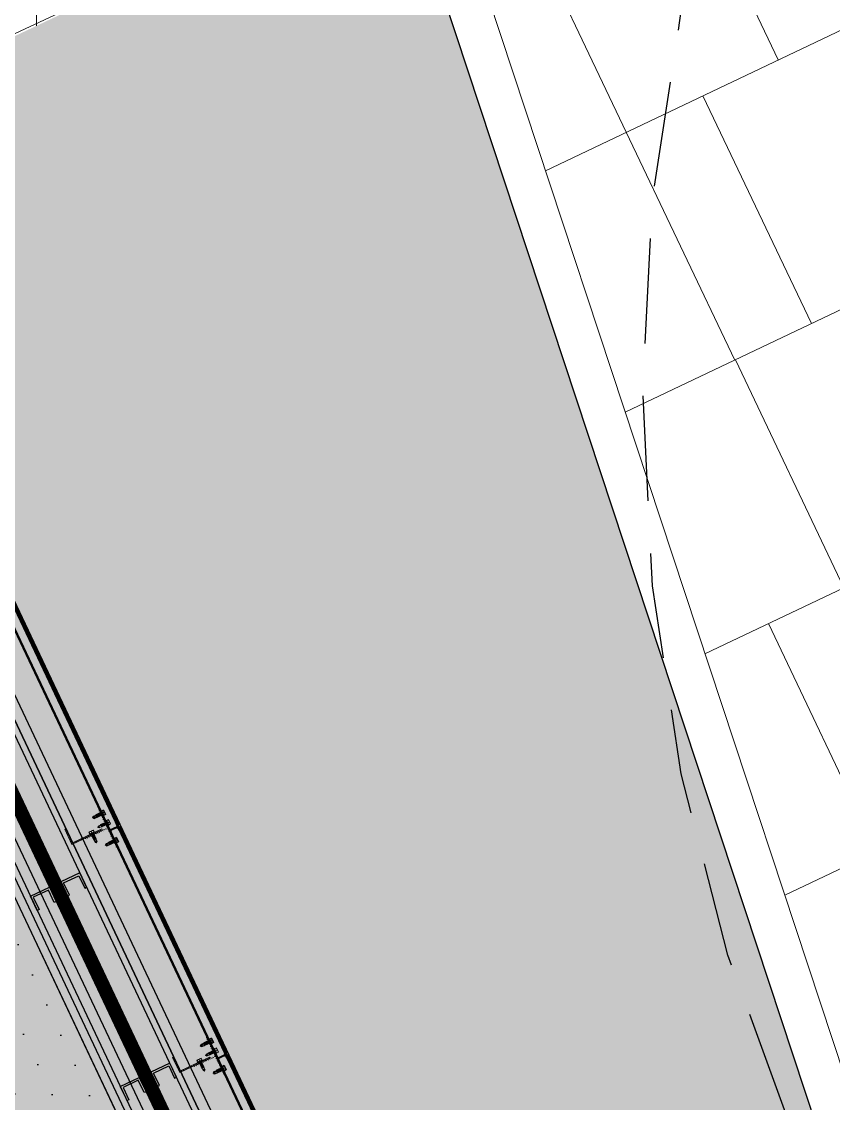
# Model space of a CAD drawing. Header units: metres. Extents: x 678805 to 1359287, y 2747329 to 5497370.
# Drawn here: x 680003.009 to 680004.939, y 2748710.067 to 2748712.639 of the extents above; entities that cross this region are included whole.
import ezdxf
from ezdxf.enums import TextEntityAlignment as Align

# ---------------------------------------------------------------- set-up
doc = ezdxf.new("R2010")
doc.units = ezdxf.units.M
doc.linetypes.add('XREF_MON_BUILDINGS$0$Hidden', pattern=[0.004, 0.002, -0.002])
doc.linetypes.add('XREF_MON_SFT_TREES$0$HIDDEN', pattern=[0.375, 0.25, -0.125])
for name, color, linetype in [('00_XREF_MON_HSC_PAVEMENT', 7, 'Continuous'), ('00_XREF_TWQ_BUILDINGS', 7, 'Continuous'), ('00_XREF_TWQ_SFT_TREES', 7, 'Continuous'), ('XREF_MON_BUILDINGS$0$00-Modulos DEFINIDOS', 7, 'Continuous'), ('XREF_MON_BUILDINGS$0$00-Modulos ROOFS', 2, 'Continuous'), ('XREF_MON_BUILDINGS$0$02-H-INST', 252, 'Continuous'), ('XREF_MON_BUILDINGS$0$02-L-01_Structure t2', 7, 'Continuous'), ('XREF_MON_BUILDINGS$0$02-L-01_Struture aux', 4, 'Continuous'), ('XREF_MON_BUILDINGS$0$02-L-Insulation', 252, 'Continuous'), ('XREF_MON_BUILDINGS$0$02-L-INT Panel', 5, 'Continuous'), ('XREF_MON_BUILDINGS$0$02-L-panel', 5, 'Continuous'), ('XREF_MON_GENERAL_LAYOUT$0$02-L-Edge Line Step -10cm', 6, 'Continuous'), ('XREF_MON_SFT_TREES$0$SL_TREE_CANOPY', 251, 'XREF_MON_SFT_TREES$0$HIDDEN')]:
    doc.layers.add(name, color=color, linetype=linetype)
for name, color, linetype, true_color in [('02-L-Waterfeatures 01', 7, 'Continuous', 0x4da6ff), ('XREF_MON_BUILDINGS$0$0-WIPEOUTS', 7, 'Continuous', 0xffffff), ('XREF_MON_BUILDINGS$0$02-KL-06 Food_Kiosks', 7, 'Continuous', 0xdf5911), ('XREF_MON_SFT_TREES$0$SL_TREE_CERCIDIUM_FLORIDUM', 7, 'Continuous', 0xe0e000)]:
    doc.layers.add(name, color=color, linetype=linetype, true_color=true_color)
doc.layers.add('XREF_MON_BUILDINGS$0$00-AUX STRUCTURE', color=3, linetype='Continuous', plot=False)
doc.layers.add('XREF_MON_BUILDINGS$0$00_AUX', color=3, linetype='Continuous', plot=False)
for name, color, linetype, lineweight in [('XREF_MON_BUILDINGS$0$02-H-251', 251, 'Continuous', 0), ('XREF_MON_BUILDINGS$0$02-H-254', 254, 'Continuous', 0), ('XREF_MON_BUILDINGS$0$02-L-01_Structure L', 7, 'Continuous', 5), ('XREF_MON_BUILDINGS$0$02-L-01_Structure T', 8, 'Continuous', 5), ('XREF_MON_GENERAL_LAYOUT$0$02-L-Material Change', 251, 'Continuous', 5)]:
    doc.layers.add(name, color=color, linetype=linetype, lineweight=lineweight)
for name, color, linetype, lineweight, true_color in [('XREF_MON_HSC_PAVEMENT$0$02-L-Joints-Paviment_07_Precast Concrete Blocks 60X40', 7, 'Continuous', 5, 0x999999), ('XREF_MON_HSC_PAVEMENT$0$03-TR-Pavement_02_Sealed Gravel', 7, 'Continuous', 5, 0x38321e), ('XREF_MON_HSC_PAVEMENT$0$03-TR-Pavement_06_Concrete Slab in situ', 7, 'Continuous', 9, 0xf7f7f7), ('XREF_MON_HSC_PAVEMENT$0$03-TR-Pavement_07_Precast Concrete Blocks 60X40', 7, 'Continuous', 5, 0x999999)]:
    doc.layers.add(name, color=color, linetype=linetype, lineweight=lineweight, true_color=true_color)
doc.layers.get('XREF_MON_BUILDINGS$0$02-KL-06 Food_Kiosks').off()
doc.layers.get('XREF_MON_SFT_TREES$0$SL_TREE_CERCIDIUM_FLORIDUM').off()
doc.styles.add('XREF_MON_GENERAL_LAYOUT$0$Standard', font='arial.ttf')
doc.linetypes.add('XREF_MON_BUILDINGS$0$BATTING', pattern='A,0.0001,-0.1,[134,ltypeshp.shx,S=0.1,R=0,X=-0.1,Y=0],-0.2,[134,ltypeshp.shx,S=0.1,R=180,X=0.1,Y=0],-0.1', length=0.4001)

# ---------------------------------------------------------------- blocks, each defined once
blk = doc.blocks.new('XREF_MON_BUILDINGS$0$modulo kiosco')
at = {"layer": 'XREF_MON_BUILDINGS$0$0-WIPEOUTS', "true_color": 0xfcfcfc}
h = blk.add_hatch(color=7, dxfattribs=at)
h.dxf.hatch_style = 1
h.paths.add_polyline_path([(119.6986085139215, -61.62058441969566), (119.6986085125245, -56.82058442011476), (124.4986085132696, -56.82058442058042), (124.4986085123383, -61.62058442132547)])
at = {"layer": 'XREF_MON_BUILDINGS$0$00-Modulos ROOFS', "lineweight": 0}
blk.add_lwpolyline([(119.6986085139215, -61.62058441969566), (119.6986085125245, -56.82058442011476), (124.4986085132696, -56.82058442058042), (124.4986085123383, -61.62058442132547)], close=True, dxfattribs=at)
at = {"layer": 'XREF_MON_BUILDINGS$0$00-Modulos ROOFS'}
blk.add_lwpolyline([(124.4986085137352, -57.12058442062698), (124.4986085132696, -56.82058442058042), (124.1986085125245, -56.82058442151174), (119.9986085128039, -56.82058442034759), (119.6986085125245, -56.82058442011476), (119.6986085125245, -57.12058442085981), (119.6986085134558, -61.32058442058042), (119.6986085139215, -61.62058441969566), (119.9986085128039, -61.62058442062698), (124.1986085125245, -61.62058442109264), (124.4986085123383, -61.62058442132547), (124.4986085128039, -61.32058442081325)], close=True, dxfattribs=at)
blk = doc.blocks.new('XREF_MON_BUILDINGS$0$AUTORROSCANTE')
at = {"layer": 'XREF_MON_BUILDINGS$0$02-L-01_Structure t2', "color": 0}
for p, q in [((-31.20000000000002, 5.629165124598842), (-26.19999999999959, 5.62916512459816)), ((-31.19999999999999, -3.410605131648481e-13), (-26.19999999999976, 0)), ((-2.365309734828713, 2.5), (-25, 2.5)), ((0, 0), (-8.999999999999972, 2.5)), ((0, 0), (-3.600692283157343, -1.09366380576239)), ((0, 0), (-2.365309734828713, 2.5)), ((0, 0), (-2.365309734828713, -2.5)), ((-31.20000000000002, -5.629165124598899), (-26.19999999999948, -5.629165124599581)), ((-2.365309734828713, -2.5), (-25, -2.5)), ((-3.600692283157343, -1.09366380576239), (-2.365309734828713, -2.5))]:
    blk.add_line(p, q, dxfattribs=at)
at = {"layer": 'XREF_MON_BUILDINGS$0$02-L-01_Structure t2', "color": 253}
for p, q in [((-25, 3.149999999999977), (-8.999999999999943, 3.150000000000034)), ((-23.47427264461649, -3.14999999999992), (-25, 2.662522019210144)), ((-21.40651940967126, -3.14999999999992), (-23.06020473028568, 3.149999999999864)), ((-19.338766174726, -3.14999999999992), (-20.99245149534045, 3.14999999999992)), ((-17.27101293978083, -3.14999999999992), (-18.92469826039516, 3.150000000000034)), ((-15.20325970483566, -3.14999999999992), (-16.85694502544993, 3.150000000000034)), ((-13.1355064698904, -3.14999999999992), (-14.78919179050473, 3.149999999999977)), ((-11.06775323494514, -3.14999999999992), (-12.72143855555953, 3.149999999999977)), ((-9, -3.14999999999992), (-10.65368532061433, 3.150000000000034)), ((-9, -3.14999999999992), (-8.999999999999972, 3.150000000000034)), ((-25, -3.149999999999977), (-9, -3.149999999999977)), ((-3.600692283157343, -1.09366380576239), (-9, -2.5))]:
    blk.add_line(p, q, dxfattribs=at)
at = {"layer": 'XREF_MON_BUILDINGS$0$02-L-01_Structure t2', "color": 0}
for points in [[(-31.20000000000002, 5.629165124598842), (-26.19999999999996, 5.629165124598842), (-26.19999999999996, -5.629165124599581), (-31.20000000000002, -5.629165124599581)], [(-26.19999999999951, 6.5), (-25, 6.5), (-25, -6.500000000000057), (-26.19999999999951, -6.500000000000057)]]:
    blk.add_lwpolyline(points, close=True, dxfattribs=at)
for centre, start, end in [((-26.98608579049073, 2.367525475711773), 129.2840388374925, 214.1828116507075), ((-26.98608579049073, -2.366719793068796), 145.8304296466695, 230.7332658614822)]:
    blk.add_arc(centre, 4.213914209509284, start, end, dxfattribs=at)
blk = doc.blocks.new('XREF_MON_BUILDINGS$0$ULMA_Montante VV')
at = {"layer": 'XREF_MON_BUILDINGS$0$02-H-251', "ltscale": 125}
h = blk.add_hatch(dxfattribs=at)
h.set_pattern_fill('ANSI31', color=256, scale=0.001, angle=450, style=0)
h.set_pattern_definition([(134.9999999999999, (-0.05125000000043656, -0.00250000000005457), (-0.002245064030267289, -0.002245064030267287), [])])
edge = h.paths.add_edge_path()
edge.add_line((-0.05095000000073924, -0.00250000000005457), (0.04844999999841093, -0.00250000000005457))
edge.add_arc((0.04844999999841093, -0.002200000000129876), 0.0003, 270, 360)
edge.add_line((0.04874999999992724, -0.002200000000129876), (0.04874999999992724, -0.0003000000001520675))
edge.add_arc((0.04844999999841093, -0.0003000000001520675), 0.0003, 0, 90)
edge.add_line((0.04844999999841093, 0), (0, 0))
edge.add_line((0, 0), (0, 0.05719999999996617))
edge.add_arc((-0.0003000000015163096, 0.05719999999996617), 0.0003, 0, 90)
edge.add_line((-0.0003000000015163096, 0.05749999999989086), (-0.002200000000811997, 0.05749999999989086))
edge.add_arc((-0.002200000000811997, 0.05719999999996617), 0.0003, 90, 180)
edge.add_line((-0.002500000000509317, 0.05719999999996617), (-0.002500000000509317, 0))
edge.add_line((-0.002500000000509317, 0), (-0.05095000000073924, 0))
edge.add_arc((-0.05095000000073924, -0.0003000000001520675), 0.0003, 90, 180)
edge.add_line((-0.05125000000043656, -0.0003000000001520675), (-0.05125000000043656, -0.002200000000129876))
edge.add_arc((-0.05095000000073924, -0.002200000000129876), 0.0003, 180, 270)
blk = doc.blocks.new('XREF_MON_BUILDINGS$0$ULMA_Autotaladrante')
at = {"layer": 'XREF_MON_BUILDINGS$0$02-L-01_Structure T', "color": 252}
for p, q in [((-0.02500000000509317, 2.273736754432321e-13), (-0.02263469026956955, 0.00250000000005457)), ((-0.02500000000509317, 2.273736754432321e-13), (-0.01600000000325963, 0.00250000000005457)), ((-0.02500000000509317, 2.273736754432321e-13), (-0.02263469026956955, -0.002499999999599822)), ((-0.02500000000509317, 2.273736754432321e-13), (-0.02139930772136722, -0.001093663805477263)), ((-0.02263469026956955, 0.00250000000005457), (0, 0.00250000000005457)), ((0, 0.003150000000232467), (-0.01600000000325963, 0.003150000000232467)), ((-0.01600000000325963, -0.003149999999777719), (-0.01600000000325963, 0.003150000000232467)), ((-0.01600000000325963, -0.003149999999777719), (-0.01434631468237058, 0.003150000000232467)), ((-0.01393224676803584, -0.003149999999777719), (-0.01227856144714679, 0.003150000000232467)), ((-0.0118644935323573, -0.003149999999777719), (-0.01021080821146825, 0.003150000000232467)), ((-0.00979674029713351, -0.003149999999777719), (-0.008143054976244457, 0.003150000000232467)), ((-0.00772898706190972, -0.003149999999777719), (-0.006075301741020667, 0.003150000000232467)), ((-0.005661233826231182, -0.003149999999777719), (-0.004007548505342129, 0.003150000000232467)), ((-0.003593480591007392, -0.003149999999777719), (-0.001939795270118339, 0.003150000000232467)), ((-0.001525727355783602, -0.003149999999777719), (0, 0.002662522019363678)), ((0.006200000001172157, 0.005629165124673818), (0.001200000000153523, 0.005629165124673818)), ((0.006200000001172157, 2.273736754432321e-13), (0.001200000000153523, 2.273736754432321e-13)), ((-0.02139930772136722, -0.001093663805477263), (-0.02263469026956955, -0.002499999999599822)), ((-0.02263469026956955, -0.002499999999599822), (0, -0.002499999999599822)), ((-0.02139930772136722, -0.001093663805477263), (-0.01600000000325963, -0.002499999999599822)), ((0, -0.003149999999777719), (-0.01600000000325963, -0.003149999999777719)), ((0.006200000001172157, -0.005629165124219071), (0.001200000000153523, -0.005629165124219071))]:
    blk.add_line(p, q, dxfattribs=at)
for points in [[(0.001200000000153523, 0.006499999999959982), (0, 0.006499999999959982), (0, -0.006499999999732609), (0.001200000000153523, -0.006499999999732609)], [(0.006200000001172157, 0.005629165124673818), (0.001200000000153523, 0.005629165124673818), (0.001200000000153523, -0.005629165124219071), (0.006200000001172157, -0.005629165124219071)]]:
    blk.add_lwpolyline(points, close=True, dxfattribs=at)
for centre, start, end in [((0.001986085791031655, 0.002367525475847287), 325.8171883654993, 50.71596115511253), ((0.001986085791031655, -0.002366719792689764), 309.2667341381091, 34.16957033823044)]:
    blk.add_arc(centre, 0.004213914210367771, start, end, dxfattribs=at)
blk = doc.blocks.new('XREF_MON_BUILDINGS$0$ULMA_Escuadra40x80_Seccion')
at = {"layer": 'XREF_MON_BUILDINGS$0$02-H-251', "ltscale": 125}
h = blk.add_hatch(dxfattribs=at)
h.set_pattern_fill('ANSI31', color=256, scale=0.001, angle=360, style=0)
h.set_pattern_definition([(45, (0, 0), (-0.002245064030267288, 0.002245064030267289), [])])
h.paths.add_polyline_path([(0, 0.0799999999994725), (0.002999999989697244, 0.0799999999994725), (0.002999999989697244, 0.002999999999701686), (0.03999999999359716, 0.002999999999701686), (0.03999999999359716, 0), (0, 0)])
at = {"layer": 'XREF_MON_BUILDINGS$0$02-L-01_Structure L', "linetype": 'Continuous'}
blk.add_lwpolyline([(0, 0.0799999999994725), (0.002999999989697244, 0.0799999999994725), (0.002999999989697244, 0.002999999999701686), (0.03999999999359716, 0.002999999999701686), (0.03999999999359716, 0), (0, 0)], close=True, dxfattribs=at)
blk = doc.blocks.new('XREF_MON_BUILDINGS$0$modul 28 ulma')
at = {"layer": 'XREF_MON_BUILDINGS$0$02-H-251', "linetype": 'XREF_MON_BUILDINGS$0$Hidden', "ltscale": 125}
h = blk.add_hatch(dxfattribs=at)
h.set_pattern_fill('ANSI31', color=256, scale=0.001, angle=450, style=0)
h.set_pattern_definition([(135, (175.1422706030272, -253.873058864619), (-0.002245064030267289, -0.002245064030267288), [])])
edge = h.paths.add_edge_path()
edge.add_line((1.772963272714787, 4.773199522703999), (1.77496327271474, 4.773199522703996))
edge.add_line((1.77496327271474, 4.773199522703996), (1.781834767346891, 4.773444933226421))
edge.add_line((1.781834767346891, 4.773444933226421), (1.78271360036588, 4.774389016674722))
edge.add_arc((1.782933184939522, 4.774184608712749), 0.0003, 407.0499999998804, 497.04999999989184, ccw=False)
edge.add_line((1.783137592901724, 4.774404193286391), (1.784081862870563, 4.773525186637815))
edge.add_line((1.784081862870563, 4.773525186637815), (1.785832181405977, 4.773587698014921))
edge.add_line((1.785832181405977, 4.773587698014921), (1.78671105044846, 4.774531820161312))
edge.add_arc((1.786930635022329, 4.774327412198428), 0.0003, 407.0499999998804, 497.049999999877, ccw=False)
edge.add_line((1.787135042984531, 4.77454699677207), (1.788079351657826, 4.773667954094771))
edge.add_line((1.788079351657826, 4.773667954094771), (1.801034655775722, 4.77413064352808))
edge.add_arc((1.800963272714813, 4.776129369236371), 0.002, 272.045408488778, 359.9999999998918)
edge.add_line((1.802963272714766, 4.776129369236367), (1.802963272714778, 4.782858723716197))
edge.add_line((1.802963272714778, 4.782858723716197), (1.802963272714796, 4.792199522704175))
edge.add_line((1.802963272714796, 4.792199522704175), (1.797813272714838, 4.792199522704185))
edge.add_line((1.797813272714838, 4.792199522704185), (1.79781327271484, 4.793199522704389))
edge.add_line((1.79781327271484, 4.793199522704389), (1.803130666557301, 4.793199522704379))
edge.add_arc((1.803130666557301, 4.793499522704076), 0.0003, 629.9999999998919, 689.9999999998961)
edge.add_line((1.803390474178506, 4.793349522704227), (1.805053465093577, 4.796229907461414))
edge.add_arc((1.805313272714782, 4.796079907461565), 0.0003, 329.99999999989615, 509.9999999998774, ccw=False)
edge.add_line((1.805573080335987, 4.795929907461717), (1.804256499582146, 4.793649522703923))
edge.add_arc((1.804516307203351, 4.793499522704074), 0.0003, 509.9999999998961, 629.9999999998919)
edge.add_line((1.80451630720335, 4.793199522704376), (1.812263272714737, 4.793199522704362))
edge.add_line((1.812263272714737, 4.793199522704362), (1.812263272714735, 4.792199522704158))
edge.add_line((1.812263272714735, 4.792199522704158), (1.806263272714877, 4.79219952270417))
edge.add_line((1.806263272714877, 4.792199522704169), (1.806263272714874, 4.790449522703812))
edge.add_arc((1.806013272714823, 4.790449522703813), 0.0002500000000000272, 179.9999999998918, 359.9999999998918, ccw=False)
edge.add_line((1.805763272714772, 4.790449522703813), (1.805763272714775, 4.79219952270417))
edge.add_line((1.805763272714775, 4.79219952270417), (1.804763272714799, 4.792199522704172))
edge.add_line((1.804763272714799, 4.792199522704172), (1.804763272714768, 4.775955099862435))
edge.add_arc((1.806763272714721, 4.775955099862431), 0.002, 539.9999999998918, 622.552583149694)
edge.add_line((1.806504040235224, 4.773971971394377), (1.812413272714775, 4.773199522703925))
edge.add_line((1.812413272714775, 4.773199522703925), (1.812413272714772, 4.771399522703922))
edge.add_line((1.812413272714772, 4.771399522703922), (1.772963272714784, 4.771399522703996))
edge.add_line((1.772963272714784, 4.771399522703996), (1.772963272714787, 4.773199522703999))
h = blk.add_hatch(dxfattribs=at)
h.set_pattern_fill('ANSI31', color=256, scale=0.001, angle=450, style=0)
h.set_pattern_definition([(135, (175.1422706030272, -253.273058864619), (-0.002245064030267289, -0.002245064030267288), [])])
edge = h.paths.add_edge_path()
edge.add_line((2.372963272714788, 4.773199522702867), (2.37496327271474, 4.773199522702863))
edge.add_line((2.37496327271474, 4.773199522702862), (2.381834767346891, 4.773444933225288))
edge.add_line((2.381834767346891, 4.773444933225289), (2.38271360036588, 4.77438901667359))
edge.add_arc((2.382933184939522, 4.774184608711616), 0.0003, 407.0499999998804, 497.04999999989184, ccw=False)
edge.add_line((2.383137592901724, 4.774404193285258), (2.384081862870563, 4.773525186636681))
edge.add_line((2.384081862870563, 4.773525186636681), (2.385832181405977, 4.773587698013787))
edge.add_line((2.385832181405978, 4.773587698013787), (2.38671105044846, 4.774531820160179))
edge.add_arc((2.386930635022329, 4.774327412197295), 0.0003, 407.0499999998804, 497.049999999877, ccw=False)
edge.add_line((2.387135042984531, 4.774546996770938), (2.388079351657826, 4.773667954093638))
edge.add_line((2.388079351657826, 4.773667954093638), (2.401034655775722, 4.774130643526948))
edge.add_arc((2.400963272714813, 4.776129369235238), 0.002, 272.045408488778, 359.9999999998918)
edge.add_line((2.402963272714766, 4.776129369235234), (2.402963272714778, 4.782858723715065))
edge.add_line((2.402963272714778, 4.782858723715065), (2.402963272714796, 4.792199522703043))
edge.add_line((2.402963272714796, 4.792199522703043), (2.397813272714838, 4.792199522703052))
edge.add_line((2.397813272714838, 4.792199522703052), (2.39781327271484, 4.793199522703256))
edge.add_line((2.39781327271484, 4.793199522703256), (2.403130666557301, 4.793199522703246))
edge.add_arc((2.403130666557301, 4.793499522702944), 0.0003, 629.9999999998919, 689.9999999998961)
edge.add_line((2.403390474178507, 4.793349522703094), (2.405053465093577, 4.796229907460281))
edge.add_arc((2.405313272714782, 4.796079907460433), 0.0003, 329.99999999989615, 509.9999999998774, ccw=False)
edge.add_line((2.405573080335987, 4.795929907460583), (2.404256499582146, 4.79364952270279))
edge.add_arc((2.40451630720335, 4.793499522702941), 0.0003, 509.9999999998961, 629.9999999998919)
edge.add_line((2.40451630720335, 4.793199522703244), (2.412263272714737, 4.79319952270323))
edge.add_line((2.412263272714737, 4.793199522703229), (2.412263272714736, 4.792199522703025))
edge.add_line((2.412263272714736, 4.792199522703025), (2.406263272714877, 4.792199522703037))
edge.add_line((2.406263272714877, 4.792199522703037), (2.406263272714874, 4.79044952270268))
edge.add_arc((2.406013272714823, 4.79044952270268), 0.0002500000000000272, 179.9999999998918, 359.9999999998918, ccw=False)
edge.add_line((2.405763272714772, 4.790449522702681), (2.405763272714775, 4.792199522703037))
edge.add_line((2.405763272714776, 4.792199522703037), (2.404763272714799, 4.792199522703039))
edge.add_line((2.404763272714799, 4.792199522703039), (2.404763272714769, 4.775955099861302))
edge.add_arc((2.406763272714721, 4.775955099861299), 0.002, 539.9999999998918, 622.552583149694)
edge.add_line((2.406504040235224, 4.773971971393244), (2.412413272714776, 4.773199522702791))
edge.add_line((2.412413272714776, 4.773199522702792), (2.412413272714772, 4.771399522702789))
edge.add_line((2.412413272714772, 4.771399522702789), (2.372963272714784, 4.771399522702864))
edge.add_line((2.372963272714784, 4.771399522702864), (2.372963272714788, 4.773199522702867))
at = {"layer": 'XREF_MON_BUILDINGS$0$02-H-254', "ltscale": 125}
h = blk.add_hatch(dxfattribs=at)
h.set_pattern_fill('ANSI31', color=256, scale=0.0005, angle=90, style=0)
h.set_pattern_definition([(135, (175.0149670537132, -254.6158170791547), (-0.001122532015133644, -0.001122532015133644), [])])
h.paths.add_polyline_path([(1.206463272734364, 4.800093140004299), (1.8013327361901, 4.800093140003177), (1.80133273619009, 4.795160951837126), (1.206463272734355, 4.795162679976212)])
h = blk.add_hatch(dxfattribs=at)
h.set_pattern_fill('ANSI31', color=256, scale=0.0005, angle=90, style=0)
h.set_pattern_definition([(135, (175.0149670537132, -254.0158170791547), (-0.001122532015133644, -0.001122532015133644), [])])
h.paths.add_polyline_path([(1.806463272734364, 4.800093140003167), (2.4013327361901, 4.800093140002044), (2.40133273619009, 4.795160951835992), (1.806463272734355, 4.795162679975079)])
h = blk.add_hatch(dxfattribs=at)
h.set_pattern_fill('ANSI31', color=256, scale=0.0005, angle=90, style=0)
h.set_pattern_definition([(135, (175.0149670537132, -253.4158170791547), (-0.001122532015133644, -0.001122532015133644), [])])
h.paths.add_polyline_path([(2.406463272734364, 4.800093140002034), (3.001332736190099, 4.800093140000912), (3.00133273619009, 4.79516095183486), (2.406463272734355, 4.795162679973947)])
at = {"layer": 'XREF_MON_BUILDINGS$0$02-L-01_Struture aux', "linetype": 'XREF_MON_BUILDINGS$0$Hidden'}
for p, q in [((1.797813272714838, 4.792199522704185), (1.79781327271484, 4.793199522704389)), ((1.79781327271484, 4.793199522704389), (1.803130666557301, 4.793199522704379)), ((1.797813272714838, 4.792199522704185), (1.802963272714796, 4.792199522704175)), ((1.802963272714778, 4.782858723716197), (1.802963272714796, 4.792199522704175)), ((1.805053465093577, 4.796229907461415), (1.803390474178506, 4.793349522704227)), ((1.805573080335987, 4.795929907461717), (1.804256499582146, 4.793649522703923)), ((1.80451630720335, 4.793199522704376), (1.812263272714737, 4.793199522704362)), ((1.804763272714768, 4.775955099862435), (1.804763272714799, 4.792199522704172)), ((1.804763272714799, 4.792199522704172), (1.805963272714782, 4.79219952270417)), ((1.805963272714779, 4.790449522703813), (1.805963272714782, 4.79219952270417)), ((1.806463272714884, 4.792199522704169), (1.812263272714735, 4.792199522704158)), ((1.806463272714824, 4.790449522703812), (1.806463272714884, 4.792199522704169)), ((1.812263272714735, 4.792199522704158), (1.812263272714737, 4.793199522704362)), ((2.397813272714838, 4.792199522703052), (2.39781327271484, 4.793199522703256)), ((2.39781327271484, 4.793199522703256), (2.403130666557301, 4.793199522703246)), ((2.397813272714838, 4.792199522703052), (2.402963272714796, 4.792199522703043)), ((2.402963272714778, 4.782858723715065), (2.402963272714796, 4.792199522703043)), ((2.405053465093577, 4.796229907460282), (2.403390474178507, 4.793349522703094)), ((2.405573080335987, 4.795929907460583), (2.404256499582146, 4.79364952270279)), ((2.40451630720335, 4.793199522703244), (2.412263272714737, 4.793199522703229)), ((2.404763272714769, 4.775955099861302), (2.404763272714799, 4.792199522703039)), ((2.404763272714799, 4.792199522703039), (2.405963272714782, 4.792199522703037)), ((2.405963272714779, 4.790449522702681), (2.405963272714782, 4.792199522703037)), ((2.406463272714884, 4.792199522703037), (2.412263272714736, 4.792199522703025)), ((2.406463272714824, 4.79044952270268), (2.406463272714884, 4.792199522703037)), ((2.412263272714736, 4.792199522703025), (2.412263272714737, 4.793199522703229)), ((1.772963272714787, 4.773199522703999), (1.77496327271474, 4.773199522703996)), ((1.772963272714784, 4.771399522703996), (1.772963272714787, 4.773199522703999)), ((1.772963272714784, 4.771399522703996), (1.812413272714772, 4.771399522703922)), ((1.774213272714815, 4.773199522703997), (1.77496327271474, 4.773199522703996)), ((1.781834767346891, 4.773444933226421), (1.77496327271474, 4.773199522703996)), ((1.78271360036588, 4.774389016674722), (1.781834767346891, 4.773444933226421)), ((1.783137592901724, 4.774404193286391), (1.784081862870563, 4.773525186637815)), ((1.785832181405977, 4.773587698014921), (1.784081862870563, 4.773525186637815)), ((1.78671105044846, 4.774531820161312), (1.785832181405977, 4.773587698014921)), ((1.787135042984531, 4.77454699677207), (1.788079351657826, 4.773667954094771)), ((1.801034655775722, 4.774130643528081), (1.788079351657826, 4.773667954094771)), ((1.802963272714766, 4.776129369236367), (1.802963272714778, 4.782858723716197)), ((1.806504040235224, 4.773971971394377), (1.812413272714775, 4.773199522703925)), ((1.812413272714772, 4.771399522703922), (1.812413272714775, 4.773199522703925)), ((2.372963272714788, 4.773199522702867), (2.37496327271474, 4.773199522702862)), ((2.372963272714784, 4.771399522702864), (2.372963272714788, 4.773199522702867)), ((2.372963272714784, 4.771399522702864), (2.412413272714772, 4.771399522702789)), ((2.374213272714815, 4.773199522702864), (2.37496327271474, 4.773199522702862)), ((2.381834767346891, 4.773444933225289), (2.37496327271474, 4.773199522702862)), ((2.38271360036588, 4.77438901667359), (2.381834767346891, 4.773444933225289)), ((2.383137592901724, 4.774404193285258), (2.384081862870563, 4.773525186636681)), ((2.385832181405978, 4.773587698013787), (2.384081862870563, 4.773525186636681)), ((2.38671105044846, 4.774531820160179), (2.385832181405978, 4.773587698013787)), ((2.387135042984531, 4.774546996770938), (2.388079351657826, 4.773667954093638)), ((2.401034655775722, 4.774130643526948), (2.388079351657826, 4.773667954093638)), ((2.402963272714766, 4.776129369235234), (2.402963272714778, 4.782858723715065)), ((2.406504040235224, 4.773971971393244), (2.412413272714776, 4.773199522702792)), ((2.412413272714772, 4.771399522702789), (2.412413272714776, 4.773199522702792))]:
    blk.add_line(p, q, dxfattribs=at)
at = {"layer": 'XREF_MON_BUILDINGS$0$02-L-01_Struture aux'}
for p, q in [((0.03668570605673768, 4.77326162960387), (4.7678847740884, 4.773261654730605)), ((0.04497389649033469, 4.773350829166163), (4.7678847740884, 4.773350854301896)), ((4.7678847740884, 4.771400967883511), (0.04497389653592977, 4.771400831865225))]:
    blk.add_line(p, q, dxfattribs=at)
at = {"layer": 'XREF_MON_BUILDINGS$0$02-L-01_Struture aux', "linetype": 'Continuous'}
for p, q in [((0.280027391897681, 4.615003940445589), (4.520027391901266, 4.615003940441488)), ((0.280027391897681, 4.58500394043294), (4.520027391901266, 4.585003940428839))]:
    blk.add_line(p, q, dxfattribs=at)
at = {"layer": 'XREF_MON_BUILDINGS$0$02-L-01_Struture aux'}
for points in [[(4.7678847740884, 4.793245561144407), (0.04497381577438743, 4.793245536924564)], [(0.0449738960431619, 4.792475385054763), (4.7678847740884, 4.792475409274606)], [(4.7678847740884, 4.793156358205519), (0.1303289218540751, 4.793156361923399)], [(0.1303289218540736, 4.792386210053597), (4.7678847740884, 4.792386206335718)]]:
    blk.add_lwpolyline(points, dxfattribs=at)
at = {"layer": 'XREF_MON_BUILDINGS$0$02-L-01_Struture aux', "linetype": 'Continuous'}
for points in [[(1.902493549177535, 4.665003940428823), (1.865027391886457, 4.665003940435161), (1.865027391886457, 4.61500394043515), (1.902493549177535, 4.615003940435178), (1.902493549177535, 4.620003940435174), (1.870027391886481, 4.620003940435145), (1.870027391886481, 4.660003940434313), (1.902493549185152, 4.660003940428828), (1.902493549185152, 4.665003940428823)], [(2.402493549177535, 4.665003940428823), (2.365027391886457, 4.665003940435161), (2.365027391886457, 4.61500394043515), (2.402493549177535, 4.615003940435178), (2.402493549177535, 4.620003940435174), (2.370027391886481, 4.620003940435145), (2.370027391886481, 4.660003940434313), (2.402493549185152, 4.660003940428828), (2.402493549185152, 4.665003940428823)], [(1.902493549177535, 4.535003940441504), (1.865027391886457, 4.535003940435166), (1.865027391886457, 4.585003940435177), (1.902493549177535, 4.585003940435149), (1.902493549177535, 4.580003940435153), (1.870027391886481, 4.580003940435182), (1.870027391886481, 4.540003940436014), (1.902493549185152, 4.540003940441499), (1.902493549185152, 4.535003940441504)], [(2.402493549177535, 4.535003940441504), (2.365027391886457, 4.535003940435166), (2.365027391886457, 4.585003940435177), (2.402493549177535, 4.585003940435149), (2.402493549177535, 4.580003940435153), (2.370027391886481, 4.580003940435182), (2.370027391886481, 4.540003940436014), (2.402493549185152, 4.540003940441499), (2.402493549185152, 4.535003940441504)]]:
    blk.add_lwpolyline(points, dxfattribs=at)
at = {"layer": 'XREF_MON_BUILDINGS$0$02-L-01_Struture aux', "linetype": 'XREF_MON_BUILDINGS$0$Hidden'}
for centre, radius, start, end in [((1.803130666557301, 4.793499522704076), 0.0003, 269.9999999998919, 330.0000000316022), ((1.804516307203351, 4.793499522704074), 0.0003, 150.0000000316032, 269.9999999998919), ((1.805313272714782, 4.796079907461565), 0.0003, 330.0000000316022, 150.0000000316032), ((1.80621327271483, 4.790449522703812), 0.0002500000000000272, 179.9999999998918, 359.9999999998918), ((2.403130666557301, 4.793499522702944), 0.0003, 269.9999999998919, 330.0000000316022), ((2.40451630720335, 4.793499522702941), 0.0003, 150.0000000316032, 269.9999999998919), ((2.405313272714782, 4.796079907460433), 0.0003, 330.0000000316022, 150.0000000316032), ((2.40621327271483, 4.79044952270268), 0.0002500000000000272, 179.9999999998918, 359.9999999998918), ((1.782933184939522, 4.774184608712749), 0.0003, 47.0499999938589, 137.0500000256486), ((1.786930635022329, 4.774327412198428), 0.0003, 47.0499999938589, 137.0499999280946), ((1.800963272714813, 4.776129369236371), 0.002, 272.0454084859884, 359.9999999998918), ((1.806763272714721, 4.775955099862431), 0.002, 179.9999999998918, 262.5525831494443), ((2.382933184939522, 4.774184608711616), 0.0003, 47.0499999938589, 137.0500000256486), ((2.386930635022329, 4.774327412197295), 0.0003, 47.0499999938589, 137.0499999280946), ((2.400963272714813, 4.776129369235238), 0.002, 272.0454084859884, 359.9999999998918), ((2.406763272714721, 4.775955099861299), 0.002, 179.9999999998918, 262.5525831494443)]:
    blk.add_arc(centre, radius, start, end, dxfattribs=at)
at = {"layer": 'XREF_MON_BUILDINGS$0$02-L-Insulation', "linetype": 'XREF_MON_BUILDINGS$0$BATTING', "ltscale": 0.08}
blk.add_line((4.722771944576634, 4.70536238979071), (0.08666075814905105, 4.705362389799463), dxfattribs=at)
at = {"layer": 'XREF_MON_BUILDINGS$0$02-L-Insulation', "linetype": 'XREF_MON_BUILDINGS$0$BATTING', "ltscale": 0.04}
blk.add_line((0.2850273918977049, 4.560003940439699), (4.520027391901266, 4.560003940435598), dxfattribs=at)
at = {"layer": 'XREF_MON_BUILDINGS$0$02-L-INT Panel', "linetype": 'Continuous'}
for p, q in [((0.1200273918973718, 4.680003940439263), (4.680027391902598, 4.680003940437194)), ((4.680027391903912, 4.680003940435879), (0.1200273918998615, 4.680003940443153)), ((0.280027391897681, 4.680003940437351), (4.345027391906086, 4.680003940433251)), ((0.280027391897681, 4.665003940439262), (4.520027391901266, 4.665003940435161)), ((0.280027391897681, 4.535003940437405), (4.520027391901266, 4.535003940433304)), ((0.280027391897681, 4.520003940439266), (4.520027391904392, 4.520003940435165)), ((0.300027391897681, 4.500003940439247), (4.500027391904373, 4.500003940435185))]:
    blk.add_line(p, q, dxfattribs=at)
at = {"layer": 'XREF_MON_BUILDINGS$0$02-L-panel'}
blk.add_line((0.6071805997342956, 4.795172737247491), (4.776253706839523, 4.795160602530217), dxfattribs=at)
for points in [[(1.80133273619009, 4.795162300428904), (1.8013327361901, 4.800093140003177), (1.206463272734364, 4.800093140004299), (1.206463272734355, 4.79516765430754), (1.80133273619009, 4.795167654306417)], [(2.40133273619009, 4.795162300427771), (2.4013327361901, 4.800093140002044), (1.806463272734364, 4.800093140003167), (1.806463272734355, 4.795167654306407), (2.40133273619009, 4.795162300427771)], [(3.00133273619009, 4.795162300426639), (3.001332736190099, 4.800093140000912), (2.406463272734364, 4.800093140002034), (2.406463272734355, 4.795167654305275), (3.00133273619009, 4.795162300426639)]]:
    blk.add_lwpolyline(points, dxfattribs=at)
at = {"layer": 'XREF_MON_BUILDINGS$0$02-L-panel', "ltscale": 125}
for points in [[(1.806463272734355, 4.795167654306408), (1.806463272734364, 4.800093140003168)], [(2.406463272734355, 4.795167654305276), (2.406463272734364, 4.800093140002035)]]:
    blk.add_lwpolyline(points, dxfattribs=at)
at = {"layer": 'XREF_MON_BUILDINGS$0$02-L-01_Struture aux', "xscale": -1}
for name, p, rotation in [('XREF_MON_BUILDINGS$0$ULMA_Montante VV', (1.798113644628305, 4.768899522703809), 179.9999999998918), ('XREF_MON_BUILDINGS$0$ULMA_Autotaladrante', (1.785345954324626, 4.774772203566386), 269.9952589478254), ('XREF_MON_BUILDINGS$0$ULMA_Montante VV', (2.398113644628305, 4.768899522702676), 179.9999999998918), ('XREF_MON_BUILDINGS$0$ULMA_Autotaladrante', (2.385345954324626, 4.774772203565252), 269.9952589478254), ('XREF_MON_BUILDINGS$0$ULMA_Escuadra40x80_Seccion', (1.795613644627323, 4.676836618771156), 359.9999999998918), ('XREF_MON_BUILDINGS$0$ULMA_Autotaladrante', (1.792613644639563, 4.731565029867667), 359.9905178906978), ('XREF_MON_BUILDINGS$0$ULMA_Escuadra40x80_Seccion', (2.395613644627323, 4.676836618770023), 359.9999999998918), ('XREF_MON_BUILDINGS$0$ULMA_Autotaladrante', (2.392613644639563, 4.731565029866535), 359.9905178906978)]:
    blk.add_blockref(name, p, dxfattribs=dict(at, rotation=rotation))
at = {"layer": 'XREF_MON_BUILDINGS$0$02-L-01_Struture aux', "xscale": 0.001000000003841706, "yscale": 0.001000000003841706, "zscale": 0.001000000003841706, "rotation": 269.9999999998918}
for p in [(1.759717932819591, 4.74857207058985), (1.831560979294601, 4.748449522799772), (2.359717932819591, 4.748572070588717), (2.431560979294601, 4.748449522798639)]:
    blk.add_blockref('XREF_MON_BUILDINGS$0$AUTORROSCANTE', p, dxfattribs=at)
blk = doc.blocks.new('XREF_MON_BUILDINGS$0$A$C35545478')
at = {"layer": 'XREF_MON_BUILDINGS$0$02-H-INST', "linetype": 'Continuous'}
h = blk.add_hatch(dxfattribs=at)
h.set_pattern_fill('DOTS', color=256, scale=0.05)
h.set_pattern_definition([(0, (-76.5565517854345, 77.5372815170495), (0.0396875, 0.079375), [0, -0.079375])])
h.paths.add_polyline_path([(-0.3000891995673136, -0.3000891995623078), (-4.500089199574006, -0.3000891995582577), (-4.500334922779903, -2.400172620986467), (-0.3000891995693422, -2.399999356579158)])
at = {"layer": 'XREF_MON_BUILDINGS$0$00-AUX STRUCTURE', "linetype": 'Continuous', "const_width": 0.03}
blk.add_lwpolyline([(-4.520089199574318, -0.200089199558235), (-0.2800891995704191, -0.200089199558235)], dxfattribs=at)
at = {"layer": 'XREF_MON_BUILDINGS$0$00_AUX', "linetype": 'Continuous'}
blk.add_lwpolyline([(-0.3000891995673136, -0.3000891995623078), (-4.500089199574006, -0.3000891995582577), (-4.500334922779903, -2.400172620986467), (-0.3000891995693422, -2.399999356579158)], close=True, dxfattribs=at)
at = {"linetype": 'Continuous'}
blk.add_blockref('XREF_MON_BUILDINGS$0$modul 28 ulma', (-4.800116591471687, -4.8000931399975), dxfattribs=at)
blk = doc.blocks.new('XREF_MON_BUILDINGS')
at = {"layer": 'XREF_MON_BUILDINGS$0$02-KL-06 Food_Kiosks', "linetype": 'Continuous', "xscale": -1, "rotation": 25.30411493754722}
blk.add_blockref('XREF_MON_BUILDINGS$0$modulo kiosco', (680086.4001843628, 2748814.888921147), dxfattribs=at)
at = {"layer": 'XREF_MON_BUILDINGS$0$00-Modulos DEFINIDOS', "rotation": 295.3041063147215}
blk.add_blockref('XREF_MON_BUILDINGS$0$A$C35545478', (680004.5244776015, 2748708.018803965), dxfattribs=at)
blk = doc.blocks.new('XREF_MON_SFT_TREES$0$cercidium_floridum')
at = {"layer": 'XREF_MON_SFT_TREES$0$SL_TREE_CANOPY', "linetype": 'XREF_MON_SFT_TREES$0$HIDDEN'}
blk.add_circle((2.328306436538696e-10, 4.656612873077393e-10), 4.5, dxfattribs=at)
blk = doc.blocks.new('XREF_MON_SFT_TREES')
at = {"layer": 'XREF_MON_SFT_TREES$0$SL_TREE_CERCIDIUM_FLORIDUM', "rotation": 25.44812939262281}
blk.add_blockref('XREF_MON_SFT_TREES$0$cercidium_floridum', (680008.9863494065, 2748711.757187904), dxfattribs=at)
blk = doc.blocks.new('XREF_MON_HSC_PAVEMENT')
at = {"layer": 'XREF_MON_HSC_PAVEMENT$0$03-TR-Pavement_02_Sealed Gravel', "linetype": 'Continuous'}
h = blk.add_hatch(dxfattribs=at)
h.set_pattern_fill('ANSI31', color=256, scale=0.0393, angle=45)
h.set_pattern_definition([(90, (652974.1167151183, 2717198.732228751), (-0.1247775, 0), [])])
h.paths.add_polyline_path([(679968.8662042674, 2748742.60251678), (679983.86755255, 2748747.571156047), (679993.1065310832, 2748719.676771431), (679978.110580246, 2748714.691836161)], flags=16)
h.paths.add_polyline_path([(679998.1333992936, 2748710.306623462), (680003.9018366351, 2748713.033956788), (680005.4193755139, 2748708.439044725), (680000.1849477476, 2748705.967137197)], flags=16)
h.paths.add_polyline_path([(679963.901977041, 2748747.461128567), (679988.620948913, 2748759.302571302), (680006.9981609546, 2748703.658685969), (679982.2552148356, 2748691.884598467)])
at = {"layer": 'XREF_MON_HSC_PAVEMENT$0$03-TR-Pavement_06_Concrete Slab in situ', "linetype": 'Continuous'}
h = blk.add_hatch(color=256, dxfattribs=at)
h.dxf.hatch_style = 1
h.paths.add_polyline_path([(680003.9018366351, 2748713.033956788), (679998.1333992939, 2748710.306623463), (680000.1849477477, 2748705.967137198), (680005.4193755138, 2748708.439044725)])
at = {"layer": 'XREF_MON_HSC_PAVEMENT$0$02-L-Joints-Paviment_07_Precast Concrete Blocks 60X40'}
blk.add_line((680004.447126031, 2748712.375735335), (680004.7049988903, 2748711.83382188), dxfattribs=at)
for points in [[(680004.5505046025, 2748713.089396928), (680004.8083170966, 2748712.54761033)], [(680004.189313537, 2748712.917521933), (680004.447126031, 2748712.375735335)], [(680004.8870285854, 2748711.920595074), (680004.6292217709, 2748712.462384374)], [(680004.7064981884, 2748711.834535331), (680004.9643106825, 2748711.292748732)], [(680005.0430873075, 2748710.665611229), (680004.7852748135, 2748711.207397827)]]:
    blk.add_lwpolyline(points, dxfattribs=at)
at = {"layer": 'XREF_MON_HSC_PAVEMENT$0$03-TR-Pavement_07_Precast Concrete Blocks 60X40'}
for p, q in [((680004.254794521, 2748712.284118883), (680016.5485104321, 2748718.134259631)), ((680004.444440796, 2748711.709894414), (680016.8070724847, 2748717.592829721)), ((680004.6340870715, 2748711.135669943), (680017.0656345384, 2748717.05139981)), ((680004.8237333468, 2748710.561445475), (680007.9337083416, 2748712.041371607))]:
    blk.add_line(p, q, dxfattribs=at)
blk = doc.blocks.new('XREF_MON_GENERAL_LAYOUT')
at = {"layer": 'XREF_MON_GENERAL_LAYOUT$0$02-L-Edge Line Step -10cm'}
blk.add_lwpolyline([(680006.9981609547, 2748703.658685968), (679988.6209327433, 2748759.302563555)], dxfattribs=at)
at = {"layer": 'XREF_MON_GENERAL_LAYOUT$0$02-L-Material Change', "ltscale": 0.3}
blk.add_lwpolyline([(679963.7161530167, 2748747.704932892), (679982.2590168024, 2748691.554173504), (680007.1839780379, 2748703.414905695), (679988.6170054437, 2748759.633327978)], close=True, dxfattribs=at)
blk.add_lwpolyline([(680003.9018366353, 2748713.033956788), (679998.139017556, 2748710.350512886), (680000.1895899759, 2748706.008116997), (680005.4193755138, 2748708.439044725), (680003.9018366351, 2748713.033956788)], dxfattribs=at)
at = {"layer": 'XREF_MON_GENERAL_LAYOUT$0$02-L-Material Change'}
blk.add_lwpolyline([(679998.1333992939, 2748710.306623463), (680002.472848197, 2748712.358252868), (680004.5244776015, 2748708.018803965), (680000.1849477477, 2748705.967137198)], close=True, dxfattribs=at)
at = {"style": 'XREF_MON_GENERAL_LAYOUT$0$Standard'}
for tag, height, rotation, p in [('604,00', 1, 330.2642936667779, (679905.770310239, 2748776.557787406)), ('603,00', 1, 330.2642936667779, (679901.860927013, 2748753.477248972)), ('600,00', 1, 133.8259836638873, (679944.5968217494, 2748745.152639077)), ('602,00', 1, 330.2642936667779, (679883.3191980837, 2748738.726865312)), ('601,00', 1, 117.8905743169221, (679920.9720408977, 2748732.870057053)), ('601,00', 1, 330.2642936667779, (679864.7774691544, 2748723.976481652)), ('600,00', 1, 40.88332108062335, (679777.4053656742, 2748705.443575754, 1.169999999973397)), ('602,00', 1, 330.2642936667779, (679941.2749349186, 2748705.483031567)), ('601,00', 1, 40.88332108062335, (679701.7983696235, 2748703.888586182, 1.169999999973397)), ('598,00', 0.9999999999999999, 62.09100844466732, (679810.2666232066, 2748702.618736548)), ('600,00', 1, 330.2642936667779, (679877.7814736818, 2748691.131234986)), ('600,00', 0.9999999999999999, 19.55108886768879, (679920.4438211058, 2748685.495504646)), ('601,00', 1, 330.2642936667779, (679934.8129193163, 2748683.803636156)), ('599,00', 1, 330.2642936667779, (679854.5671008349, 2748679.061113989)), ('600,00', 1, 88.39282059591216, (679743.9134691327, 2748675.571576328)), ('599,00', 0.9999999999999998, 20.60862043003912, (679924.2598928241, 2748675.216416284)), ('601,00', 1, 88.39282059591216, (679728.0345944045, 2748671.317844195, -2)), ('602,00', 1, 88.39282059591216, (679711.8257639392, 2748665.966083916, -1)), ('603,00', 1, 88.39282059591216, (679695.6151318625, 2748660.611015213)), ('599,00', 1, 40.88332108062335, (679788.8072719976, 2748655.829159783, 1.169999999973397)), ('601,00', 1, 40.88332108062335, (679627.6123405045, 2748644.602575284, 1.169999999973397)), ('603,00', 0.9999999999999999, 41.70580600405471, (679702.4989019763, 2748628.484392532, 1.169999999925494)), ('600,00', 1, 40.88332108062335, (679645.924961585, 2748597.926138933, 1.169999999973397)), ('599,00', 1, 34.22767859632935, (679673.5743901337, 2748555.136007577, 5.33999999991769))]:
    blk.add_attdef(tag, text='', height=height, rotation=rotation, dxfattribs=at).set_placement(p, align=Align.MIDDLE)
at = {"ltscale": 0.3, "style": 'XREF_MON_GENERAL_LAYOUT$0$Standard'}
for tag, height, rotation, p in [('603,50', 1, 330.2642936667779, (679911.500620042, 2748760.570188188)), ('602,50', 1, 330.2642936667779, (679892.8646878856, 2748745.846442295)), ('600,50', 1, 133.8259836638873, (679933.0482653556, 2748738.729379551)), ('601,50', 1, 330.2642936667779, (679873.5807466183, 2748731.671495228)), ('601,50', 0.9999999999999999, 101.285674792814, (679909.5220062692, 2748726.945334854)), ('602,50', 1, 330.2642936667779, (679948.6248547818, 2748713.859774644)), ('600,50', 1, 39.60595393010205, (679743.242567131, 2748706.971262414)), ('600,50', 1, 330.2642936667779, (679880.2659989139, 2748702.726026631)), ('600,50', 0.9999999999999999, 17.35374479888441, (679917.6150982407, 2748690.553931213)), ('599,50', 1, 330.2642936667779, (679867.1974978975, 2748684.716235158)), ('599,50', 0.9999999999999999, 18.89438680505554, (679921.7103896159, 2748680.578430657)), ('599,50', 1, 39.60595393010205, (679778.9914550197, 2748677.241243556)), ('600,50', 1, 88.39282059591216, (679735.9248694875, 2748673.586085743)), ('601,50', 1, 88.39282059591216, (679719.9062925801, 2748668.580993867)), ('602,50', 1, 88.39282059591216, (679703.4737899266, 2748663.451811911)), ('598,50', 1, 330.2642936667779, (679861.7651457089, 2748662.396830559)), ('601,50', 1, 39.60595393010205, (679610.5132742386, 2748662.061190253)), ('600,00', 0.9999999999999999, 41.70580600405471, (679752.30764285, 2748637.685423907)), ('601,00', 0.9999999999999999, 41.70580600405471, (679736.0440844187, 2748634.537594622)), ('599,00', 0.9999999999999999, 35.08346035422691, (679763.0433427037, 2748634.41500971, 1.169999999925494)), ('602,00', 0.9999999999999999, 41.70580600405471, (679720.1743132578, 2748633.095905716, 1.169999999925494)), ('600,00', 0.9999999999999999, 35.08346035422691, (679747.0628417195, 2748629.903108784, 1.169999999925494)), ('601,00', 0.9999999999999999, 35.08346035422691, (679731.2455695962, 2748625.23889635, 1.169999999925494)), ('600,50', 1, 39.60595393010205, (679636.919713499, 2748621.33866227)), ('602,00', 0.9999999999999999, 35.08346035422691, (679715.3997742002, 2748620.639385471, 1.169999999925494)), ('599,50', 1, 28.76039513677905, (679659.4816038228, 2748574.323313434))]:
    blk.add_attdef(tag, text='', height=height, rotation=rotation, dxfattribs=at).set_placement(p, align=Align.MIDDLE)

msp = doc.modelspace()

# ---------------------------------------------------------------- block references
at = {"layer": '00_XREF_MON_HSC_PAVEMENT'}
msp.add_blockref('XREF_MON_HSC_PAVEMENT', (0, 0), dxfattribs=at)

# ---------------------------------------------------------------- next in the draw order: block references
at = {"layer": '00_XREF_TWQ_BUILDINGS'}
msp.add_blockref('XREF_MON_BUILDINGS', (0, 0), dxfattribs=at)

# ---------------------------------------------------------------- next in the draw order: block references
msp.add_blockref('XREF_MON_BUILDINGS', (0, 0))

# ---------------------------------------------------------------- next in the draw order: block references
at = {"layer": '00_XREF_TWQ_SFT_TREES'}
msp.add_blockref('XREF_MON_SFT_TREES', (0, 0), dxfattribs=at)
at = {"layer": '02-L-Waterfeatures 01', "color": 18, "true_color": 0x000000}
msp.add_blockref('XREF_MON_GENERAL_LAYOUT', (0, 0), dxfattribs=at)

doc.saveas('drawing.dxf')
